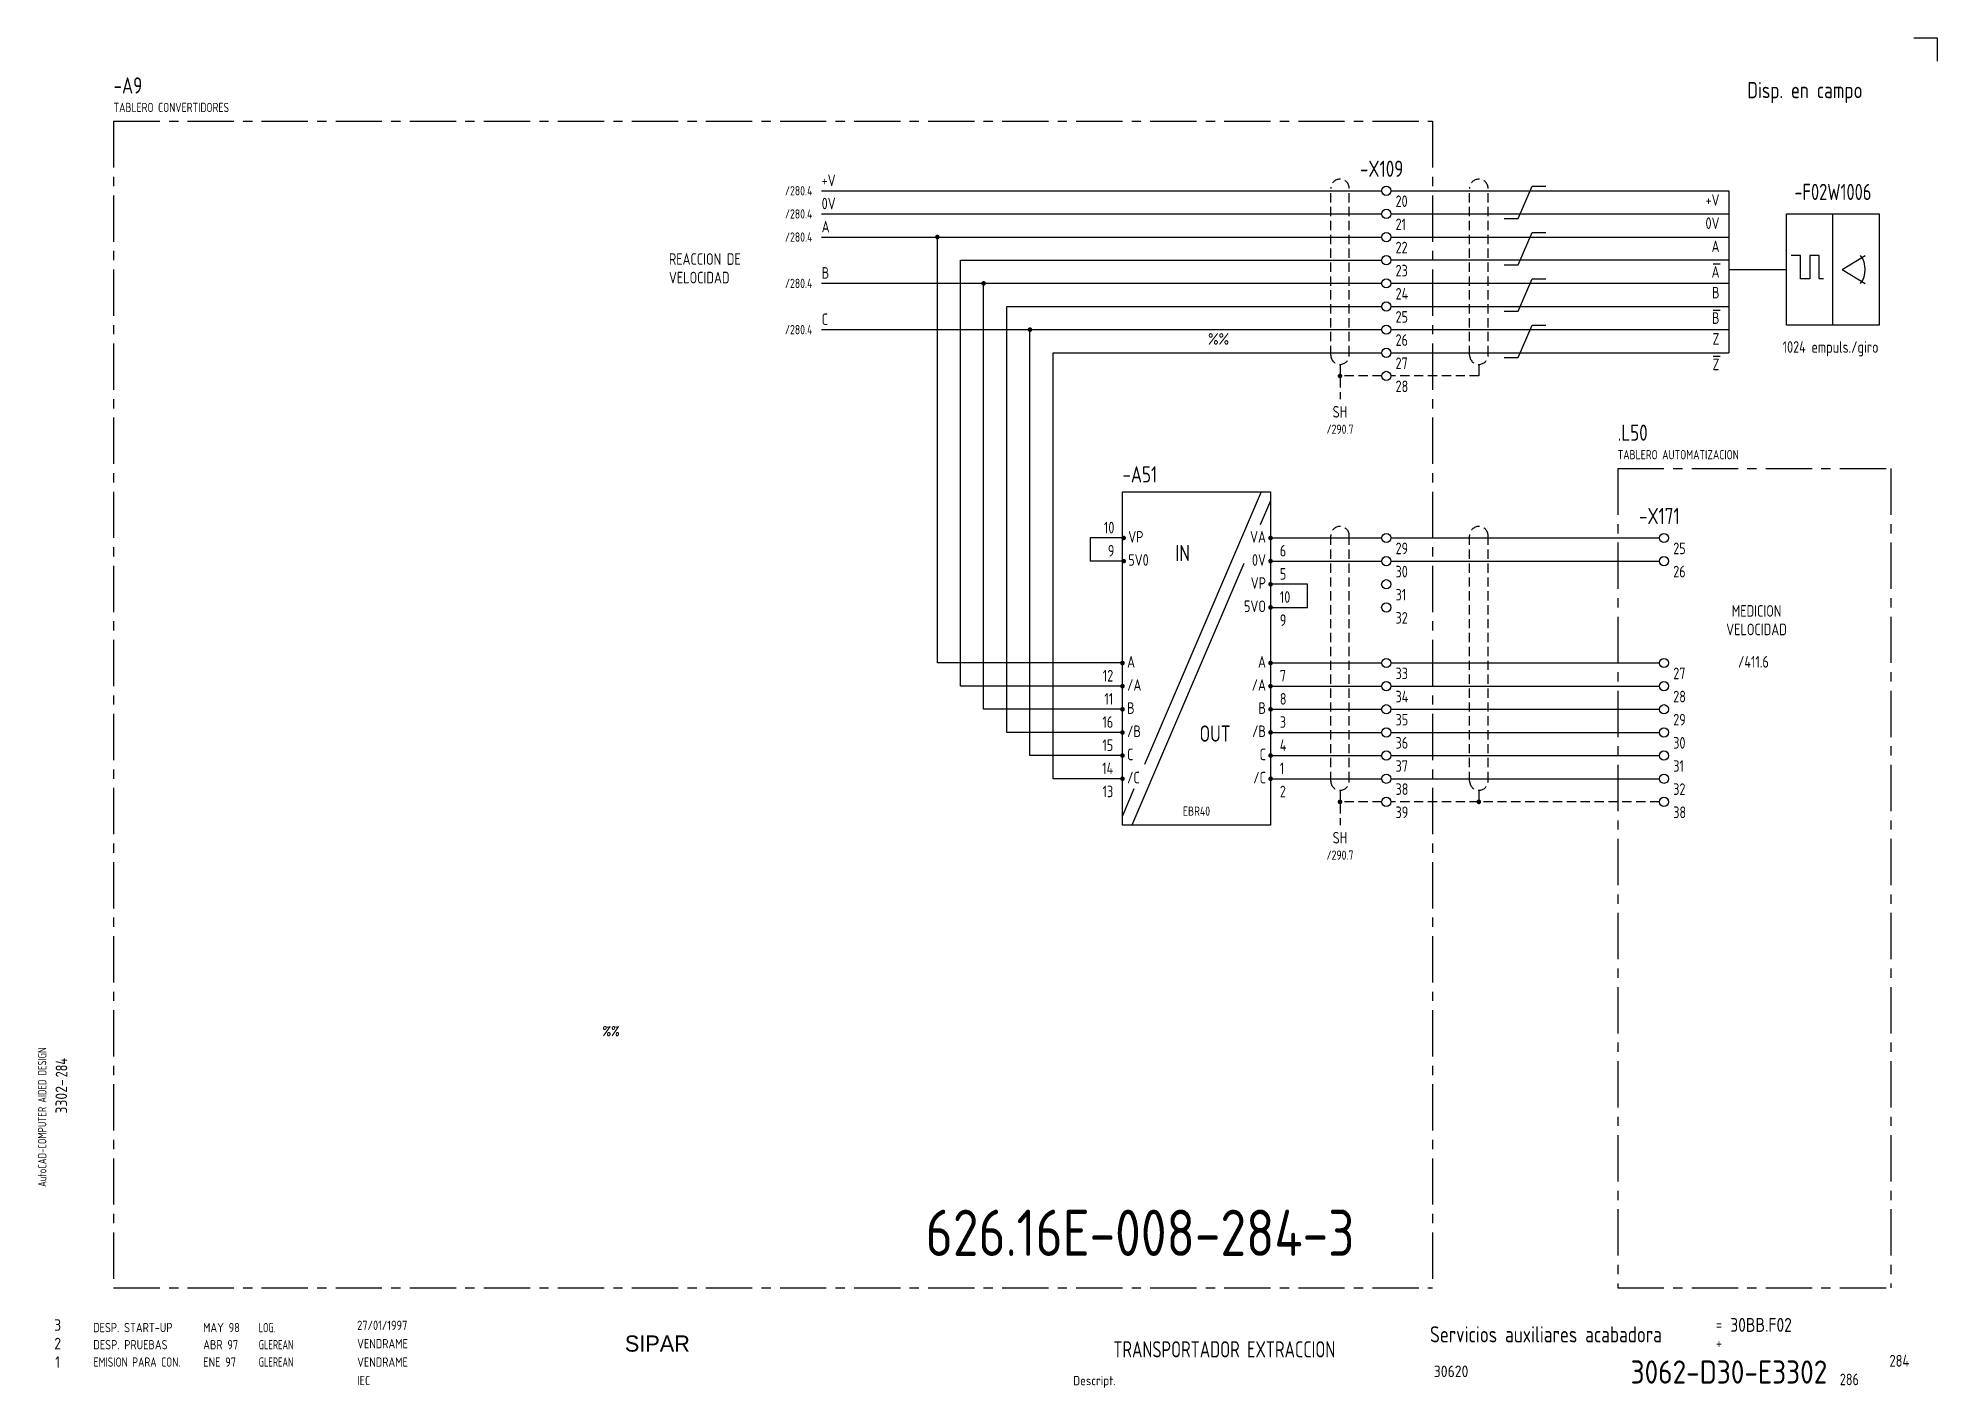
# Model space of a CAD drawing. Extents: x 10 to 420, y 5 to 297.
import ezdxf
from ezdxf.enums import TextEntityAlignment as Align

# ---------------------------------------------------------------- set-up
doc = ezdxf.new("R2010")
doc.units = 0
doc.header["$LTSCALE"] = 8
doc.header["$MEASUREMENT"] = 0
doc.linetypes.add('CENTER', pattern=[2, 1.25, -0.25, 0.25, -0.25])
doc.linetypes.add('HIDDEN', pattern=[0.375, 0.25, -0.125])
doc.layers.get('0').update_dxf_attribs({"linetype": 'CONTINUOUS'})
doc.layers.add('CART', color=7, linetype='CONTINUOUS')
doc.styles.add('DIN', font='DIN', dxfattribs={"width": 0.85})
doc.styles.add('SIMPLEX', font='SIMPLEX', dxfattribs={"width": 0.9})
doc.styles.add('UNIV', font='UNIV')

# ---------------------------------------------------------------- blocks, each defined once
blk = doc.blocks.new('WB-FG100')
at = {"layer": 'CART', "color": 1}
for p, q in [((415, 297), (420, 297)), ((420, 297), (420, 292))]:
    blk.add_line(p, q, dxfattribs=at)
at = {"layer": 'CART', "color": 1, "style": 'DIN', "width": 0.8}
blk.add_text('AutoCAD-COMPUTER AIDED DESIGN', height=1.8, rotation=90, dxfattribs=at).set_placement((11.47, 48.84))
at = {"layer": 'CART', "color": 3, "style": 'DIN', "width": 0.8}
for s, p in [('=', (372.24, 17.91)), ('+', (372.24, 13.87))]:
    blk.add_text(s, height=2.5, dxfattribs=at).set_placement(p)
at = {"layer": 'CART', "color": 7, "style": 'DIN', "width": 0.9}
blk.add_attdef('FILE', text='', height=2.5, rotation=90, dxfattribs=at).set_placement((15.95, 68.38), align=Align.CENTER)
for tag, p in [('MOD-3', (13.92, 19)), ('MOD-2', (13.92, 15)), ('MOD-1', (13.92, 11)), ('NR.COMMESSA', (315, 9))]:
    blk.add_attdef(tag, text='', height=2.5, dxfattribs=at).set_placement(p, align=Align.MIDDLE)
at = {"layer": 'CART', "color": 7, "style": 'DIN'}
for tag, width, p in [('REV-3', 0.9, (21.66, 19)), ('DATA-3', 0.9, (45.37, 19)), ('NOME-3', 0.9, (57.37, 19)), ('REV-2', 0.9, (21.66, 15)), ('DATA-2', 0.9, (45.37, 15)), ('NOME-2', 0.9, (57.37, 15)), ('REV-1', 0.9, (21.66, 11)), ('DATA-1', 0.9, (45.37, 11)), ('NOME-1', 0.7, (57.37, 11))]:
    blk.add_attdef(tag, text='', height=2, dxfattribs=dict(at, width=width)).set_placement(p, align=Align.MIDDLE_LEFT)
at = {"layer": 'CART', "color": 7, "style": 'DIN', "width": 0.9}
for tag, p, height in [('DATA', (78.64, 17.94), 2), ('ESECUTORE', (78.64, 13.97), 2), ('CONTROLLORE', (78.64, 9.99), 2), ('SEGUE', (398.93, 5.65), 2.8), ('NORMA', (78.64, 6.01), 2)]:
    blk.add_attdef(tag, p, '', height=height, dxfattribs=at)
at = {"layer": 'CART', "color": 2, "style": 'DIN', "width": 0.9}
for tag, p in [('TITOLO-1/3', (266.5, 18.23)), ('TITOLO-1/2', (266.5, 15.73)), ('TITOLO-2/3', (266.5, 13.18)), ('TITOLO-2/2', (266.5, 10.68)), ('TITOLO-3/3', (266.5, 8.13))]:
    blk.add_attdef(tag, text='', height=3.5, dxfattribs=at).set_placement(p, align=Align.MIDDLE)
at = {"layer": 'CART', "color": 3, "style": 'DIN', "width": 0.9}
blk.add_attdef('ASSIEME', text='', height=3.5, dxfattribs=at).set_placement((334, 17), align=Align.MIDDLE)
at = {"layer": 'CART', "color": 3, "style": 'DIN', "width": 0.85}
for tag, p in [('=', (375.33, 16.63)), ('+', (375.33, 12.76))]:
    blk.add_attdef(tag, text='', height=3, dxfattribs=at).set_placement(p, align=Align.BOTTOM_LEFT)
at = {"layer": 'CART', "color": 3, "style": 'DIN', "width": 0.9}
blk.add_attdef('FOGLIO', text='', height=2.8, dxfattribs=at).set_placement((414.2, 9.56), align=Align.RIGHT)
at = {"layer": 'CART', "color": 2, "style": 'DIN', "width": 0.9}
blk.add_attdef('DISEGNO', text='', height=5, dxfattribs=at).set_placement((395.27, 6.35), align=Align.RIGHT)
at = {"layer": 'CART', "color": 1, "style": 'DIN', "width": 0.9}
blk.add_attdef('TIPOLOGIA', (233.37, 6), '', height=2, dxfattribs=at)
blk = doc.blocks.new('DESP')
at = {"linetype": 'Continuous', "style": 'DIN'}
for s, width, p in [('DESP. START-UP', 0.85, (21.62, 17.59)), ('MAY 98', 0.85, (45.38, 17.59)), ('LOG.', 0.7, (57.38, 17.59))]:
    blk.add_text(s, height=2, dxfattribs=dict(at, width=width)).set_placement(p)
blk = doc.blocks.new('D')
at = {"linetype": 'Continuous'}
blk.add_blockref('DESP', (-5.04, -5.13), dxfattribs=at)

msp = doc.modelspace()

# ---------------------------------------------------------------- linework, layer by layer
at = {"color": 3, "linetype": 'CENTER'}
for p, q in [((26, 279), (311, 279)), ((26, 279), (26, 27)), ((311, 279), (311, 27)), ((351, 204), (351, 27)), ((351, 204), (410, 204)), ((410, 204), (410, 27)), ((26, 27), (311, 27)), ((351, 27), (410, 27))]:
    msp.add_line(p, q, dxfattribs=at)
for p, q in [((179, 264), (300, 264)), ((302, 264), (375, 264)), ((329.5, 258), (332.5, 265)), ((332.5, 265), (335.5, 265)), ((375, 264), (375, 229)), ((179, 259), (300, 259)), ((302, 259), (375, 259)), ((387.5, 235), (387.5, 259)), ((387.5, 259), (407.5, 259)), ((397.5, 235), (397.5, 259)), ((407.5, 259), (407.5, 235)), ((326.5, 258), (329.5, 258)), ((329.5, 248), (332.5, 255)), ((332.5, 255), (335.5, 255)), ((179, 254), (300, 254)), ((204, 162), (204, 254)), ((302, 254), (375, 254)), ((209, 249), (300, 249)), ((209, 157), (209, 249)), ((375, 249), (302, 249)), ((326.5, 248), (329.5, 248)), ((375, 247), (387.5, 247)), ((390.5, 250), (388.5, 250)), ((390.5, 245), (390.5, 250)), ((392.5, 250), (392.5, 245)), ((394.5, 250), (392.5, 250)), ((394.5, 245), (394.5, 250)), ((399.5, 247), (404.5, 250)), ((399.5, 247), (404.5, 244)), ((300, 244), (179, 244)), ((214, 152), (214, 244)), ((375, 244), (302, 244)), ((329.5, 238), (332.5, 245)), ((332.5, 245), (335.5, 245)), ((392.5, 245), (390.5, 245)), ((395.5, 245), (394.5, 245)), ((219, 239), (300, 239)), ((219, 147), (219, 239)), ((302, 239), (375, 239)), ((326.5, 238), (329.5, 238)), ((179, 234), (300, 234)), ((224, 142), (224, 234)), ((302, 234), (375, 234)), ((329.5, 228), (332.5, 235)), ((332.5, 235), (335.5, 235)), ((407.5, 235), (387.5, 235)), ((229, 229), (300, 229)), ((229, 137), (229, 229)), ((302, 229), (375, 229)), ((321, 226.5), (321, 224)), ((326.5, 228), (329.5, 228)), ((274, 199), (248.76, 140.1)), ((276, 197), (273.78, 191.81)), ((244, 189), (237, 189)), ((276, 189), (300, 189)), ((302, 189), (360, 189)), ((244, 184), (237, 184)), ((270.21, 183.48), (246, 127)), ((276, 184), (300, 184)), ((302, 184), (360, 184)), ((284, 179), (276, 179)), ((284, 173.91), (284, 179)), ((284, 173.91), (276, 173.91)), ((244, 162), (204, 162)), ((276, 162), (300, 162)), ((302, 162), (360, 162)), ((244, 157), (209, 157)), ((276, 157), (300, 157)), ((302, 157), (360, 157)), ((244, 152), (214, 152)), ((276, 152), (300, 152)), ((302, 152), (360, 152)), ((244, 147), (219, 147)), ((276, 147), (300, 147)), ((302, 147), (360, 147)), ((244, 142), (224, 142)), ((276, 142), (300, 142)), ((302, 142), (360, 142)), ((244, 137), (229, 137)), ((276, 137), (300, 137)), ((302, 137), (360, 137)), ((246.48, 134.79), (244, 129))]:
    msp.add_line(p, q)
at = {"linetype": 'HIDDEN'}
for p, q in [((289, 228.5), (289, 264.5)), ((293, 228.5), (293, 264.5)), ((319, 228.5), (319, 264.5)), ((323, 228.5), (323, 264.5)), ((291, 226.5), (291, 219)), ((300, 224), (291, 224)), ((321, 224), (302, 224)), ((289, 136.5), (289, 189.5)), ((293, 136.5), (293, 189.5)), ((319, 136.5), (319, 189.5)), ((323, 136.5), (323, 189.5)), ((291, 134.5), (291, 127)), ((300, 132), (291, 132)), ((360, 132), (302, 132)), ((321, 134.5), (321, 132))]:
    msp.add_line(p, q, dxfattribs=at)
at = {"color": 1}
for p, q in [((371.66, 248.24), (373.16, 248.24)), ((371.66, 238.24), (373.16, 238.24)), ((371.66, 228.24), (373.16, 228.24))]:
    msp.add_line(p, q, dxfattribs=at)
at = {"color": 3}
for p, q in [((244, 127), (244, 199)), ((244, 199), (276, 199)), ((276, 199), (276, 127)), ((276, 127), (244, 127))]:
    msp.add_line(p, q, dxfattribs=at)
at = {"linetype": 'Continuous'}
msp.add_line((237, 189), (237, 184), dxfattribs=at)
at = {"const_width": 0.5}
for points in [[(203.75, 254, 1), (204.25, 254, 1)], [(213.75, 244, 1), (214.25, 244, 1)], [(223.75, 234, 1), (224.25, 234, 1)], [(244, 189, 1), (244.5, 189, 1)], [(275.75, 189, 1), (276.25, 189, 1)], [(244, 184, 1), (244.5, 184, 1)], [(275.75, 184, 1), (276.25, 184, 1)], [(275.75, 179, 1), (276.25, 179, 1)], [(275.75, 174, 1), (276.25, 174, 1)], [(243.75, 162, 1), (244.25, 162, 1)], [(275.75, 162, 1), (276.25, 162, 1)], [(243.75, 157, 1), (244.25, 157, 1)], [(275.75, 157, 1), (276.25, 157, 1)], [(243.75, 152, 1), (244.25, 152, 1)], [(275.75, 152, 1), (276.25, 152, 1)], [(243.75, 147, 1), (244.25, 147, 1)], [(275.75, 147, 1), (276.25, 147, 1)], [(243.75, 142, 1), (244.25, 142, 1)], [(275.75, 142, 1), (276.25, 142, 1)], [(243.75, 137, 1), (244.25, 137, 1)], [(275.75, 137, 1), (276.25, 137, 1)]]:
    msp.add_lwpolyline(points, format="xyb", close=True, dxfattribs=at)
at = {"linetype": 'Continuous', "const_width": 0.5}
for points in [[(290.75, 224, 1), (291.25, 224, 1)], [(290.75, 132, 1), (291.25, 132, 1)], [(320.75, 132, 1), (321.25, 132, 1)]]:
    msp.add_lwpolyline(points, format="xyb", close=True, dxfattribs=at)
for centre in [(301, 264), (301, 259), (301, 254), (301, 249), (301, 244), (301, 239), (301, 234), (301, 229), (301, 224), (301, 189), (361, 189), (301, 184), (361, 184), (301, 179), (301, 174), (301, 162), (361, 162), (301, 157), (361, 157), (301, 152), (361, 152), (301, 147), (361, 147), (301, 142), (361, 142), (301, 137), (361, 137), (301, 132), (361, 132)]:
    msp.add_circle(centre, 1)
at = {"linetype": 'HIDDEN'}
for centre, start, end in [((291, 264.5), 0, 180), ((321, 264.5), 0, 180), ((291, 228.5), 180, 0), ((321, 228.5), 180, 0), ((291, 189.5), 0, 180), ((321, 189.5), 0, 180), ((291, 136.5), 180, 0), ((321, 136.5), 180, 0)]:
    msp.add_arc(centre, 2, start, end, dxfattribs=at)
msp.add_arc((399.5, 247), 5, 323.1301, 36.8699)

# ---------------------------------------------------------------- block references
at = {"linetype": 'Continuous'}
msp.add_blockref('D', (5, 4.99), dxfattribs=at)
at = {"layer": 'CART'}
ref = msp.add_blockref('WB-FG100', (0, 0), dxfattribs=at)
ref.add_attrib('TIPOLOGIA', 'Descript.', (233.37, 6), dxfattribs={"color": 1, "height": 2, "style": 'DIN', "width": 0.9})
ref.add_attrib('ASSIEME', 'Servicios auxiliares acabadora', dxfattribs={"color": 3, "height": 3.5, "style": 'DIN', "width": 0.8}).set_placement((335.5, 17), align=Align.MIDDLE)
ref.add_attrib('=', '30BB.F02', dxfattribs={"color": 3, "height": 3, "style": 'DIN', "width": 0.85}).set_placement((375.33, 16.63), align=Align.BOTTOM_LEFT)
ref.add_attrib('NR.COMMESSA', '30620', dxfattribs={"color": 7, "height": 2.5, "style": 'DIN', "width": 0.9}).set_placement((315, 9), align=Align.MIDDLE)
ref.add_attrib('DISEGNO', '3062-D30-E3302', dxfattribs={"color": 2, "height": 5, "style": 'DIN', "width": 0.9}).set_placement((396.29, 6.35), align=Align.RIGHT)
ref.add_attrib('DATA', '27/01/1997', (78.64, 17.94), dxfattribs={"color": 7, "height": 2, "style": 'DIN', "width": 0.85})
ref.add_attrib('ESECUTORE', 'VENDRAME', (78.64, 13.97), dxfattribs={"color": 7, "height": 2, "style": 'DIN', "width": 0.85})
ref.add_attrib('CONTROLLORE', 'VENDRAME', (78.64, 9.99), dxfattribs={"color": 7, "height": 2, "style": 'DIN', "width": 0.85})
ref.add_attrib('NORMA', 'IEC', (78.64, 6.01), dxfattribs={"color": 7, "height": 2, "style": 'DIN', "width": 0.85})
ref.add_attrib('MOD-1', '1', dxfattribs={"color": 7, "height": 2.5, "style": 'DIN', "width": 0.9}).set_placement((13.92, 11), align=Align.MIDDLE)
ref.add_attrib('REV-1', 'EMISION PARA CON.', dxfattribs={"color": 7, "height": 2, "style": 'DIN', "width": 0.8}).set_placement((21.66, 11), align=Align.MIDDLE_LEFT)
ref.add_attrib('DATA-1', 'ENE 97', dxfattribs={"color": 7, "height": 2, "style": 'DIN', "width": 0.85}).set_placement((45.37, 11), align=Align.MIDDLE_LEFT)
ref.add_attrib('NOME-1', 'GLEREAN', dxfattribs={"color": 7, "height": 2, "style": 'DIN', "width": 0.7}).set_placement((57.37, 11), align=Align.MIDDLE_LEFT)
ref.add_attrib('MOD-2', '2', dxfattribs={"color": 7, "height": 2.5, "style": 'DIN', "width": 0.9}).set_placement((13.92, 15), align=Align.MIDDLE)
ref.add_attrib('MOD-3', '3', dxfattribs={"color": 7, "height": 2.5, "style": 'DIN', "width": 0.9}).set_placement((13.92, 19), align=Align.MIDDLE)
ref.add_attrib('FILE', '3302-', dxfattribs={"color": 7, "height": 2.5, "rotation": 90, "style": 'DIN', "width": 0.9}).set_placement((15.95, 68.38), align=Align.CENTER)

# ---------------------------------------------------------------- texts
at = {"color": 3, "style": 'DIN', "width": 0.8}
for s, p in [('-A9', (26, 285)), ('Disp. en campo', (379, 284)), ('.L50', (351, 210)), ('-A51', (244, 201))]:
    msp.add_text(s, height=3.5, dxfattribs=at).set_placement(p)
at = {"style": 'DIN'}
for s, height, width, p in [('TABLERO CONVERTIDORES', 2, 0.8, (26, 281)), ('+V', 2.5, 0.8, (179, 265)), ('20', 2.5, 0.8, (303, 260.5)), ('0V', 2.5, 0.8, (179, 260)), ('A', 2.5, 0.8, (179, 255)), ('21', 2.5, 0.8, (303, 255.5)), ('REACCION DE', 2.5, 0.8, (146, 248)), ('22', 2.5, 0.8, (303, 250.5)), ('VELOCIDAD', 2.5, 0.8, (146, 244)), ('B', 2.5, 0.8, (179, 245)), ('23', 2.5, 0.8, (303, 245.5)), ('24', 2.5, 0.8, (303, 240.5)), ('25', 2.5, 0.8, (303, 235.5)), ('C', 2.5, 0.8, (179, 235)), ('%%', 2.5, 0.85, (262.5, 230.75)), ('26', 2.5, 0.8, (303, 230.5)), ('27', 2.5, 0.8, (303, 225.5)), ('28', 2.5, 0.8, (303, 220.5)), ('TABLERO AUTOMATIZACION', 2, 0.8, (351, 206)), ('VP', 2.5, 0.8, (245.25, 188)), ('5V0', 2.5, 0.8, (245.25, 183)), ('6', 2.5, 0.8, (278, 185)), ('29', 2.5, 0.8, (303, 185.5)), ('25', 2.5, 0.8, (363, 185.5)), ('5', 2.5, 0.8, (278, 180)), ('30', 2.5, 0.8, (303, 180.5)), ('26', 2.5, 0.8, (363, 180.5)), ('10', 2.5, 0.8, (278, 175)), ('31', 2.5, 0.8, (303, 175.5)), ('9', 2.5, 0.8, (278, 170)), ('32', 2.5, 0.8, (303, 170.5)), ('A', 2.5, 0.8, (245, 161)), ('7', 2.5, 0.8, (278, 158)), ('33', 2.5, 0.8, (303, 158.5)), ('27', 2.5, 0.8, (363, 158.5)), ('/411.6', 2.5, 0.8, (377, 161)), ('/A', 2.5, 0.8, (245, 156)), ('34', 2.5, 0.8, (303, 153.5)), ('28', 2.5, 0.8, (363, 153.5)), ('B', 2.5, 0.8, (245, 151)), ('8', 2.5, 0.8, (278, 153)), ('/B', 2.5, 0.8, (245, 146)), ('3', 2.5, 0.8, (278, 148)), ('35', 2.5, 0.8, (303, 148.5)), ('29', 2.5, 0.8, (363, 148.5)), ('4', 2.5, 0.8, (278, 143)), ('36', 2.5, 0.8, (303, 143.5)), ('30', 2.5, 0.8, (363, 143.5)), ('C', 2.5, 0.8, (245, 141)), ('1', 2.5, 0.8, (278, 138)), ('37', 2.5, 0.8, (303, 138.5)), ('31', 2.5, 0.8, (363, 138.5)), ('/C', 2.5, 0.8, (245, 136)), ('2', 2.5, 0.8, (278, 133)), ('38', 2.5, 0.8, (303, 133.5)), ('32', 2.5, 0.8, (363, 133.5)), ('39', 2.5, 0.8, (303, 128.5)), ('38', 2.5, 0.8, (363, 128.5)), ('286', 2.5, 0.8, (399, 6))]:
    msp.add_text(s, height=height, dxfattribs=dict(at, width=width)).set_placement(p)
at = {"color": 3, "style": 'DIN'}
for s, width, p in [('-X109', 0.8, (300, 267)), ('-F02W1006', 0.77, (397.5, 262)), ('-X171', 0.8, (360, 192)), ('IN', 0.8, (257, 184)), ('OUT', 0.8, (264, 145)), ('TRANSPORTADOR EXTRACCION', 0.75, (266, 12))]:
    msp.add_text(s, height=3.5, dxfattribs=dict(at, width=width)).set_placement(p, align=Align.CENTER)
at = {"style": 'DIN', "width": 0.8}
for s, height, p in [('/280.4', 2, (177, 263)), ('/280.4', 2, (177, 258)), ('/280.4', 2, (177, 253)), ('/280.4', 2, (177, 243)), ('/280.4', 2, (177, 233)), ('10', 2.5, (242.25, 190)), ('VA', 2.5, (275, 188)), ('9', 2.5, (242.25, 185)), ('0V', 2.5, (275, 183)), ('VP', 2.5, (275, 178)), ('5VO', 2.5, (275, 173)), ('12', 2.5, (242, 158)), ('A', 2.5, (275, 161)), ('/A', 2.5, (275, 156)), ('11', 2.5, (242, 153)), ('B', 2.5, (275, 151)), ('16', 2.5, (242, 148)), ('/B', 2.5, (275, 146)), ('15', 2.5, (242, 143)), ('14', 2.5, (242, 138)), ('C', 2.5, (275, 141)), ('13', 2.5, (242, 133)), ('/C', 2.5, (275, 136))]:
    msp.add_text(s, height=height, dxfattribs=at).set_placement(p, align=Align.RIGHT)
at = {"color": 1, "style": 'DIN', "width": 0.8}
for s, p in [('+V', (373, 260.75)), ('0V', (373, 255.75)), ('A', (373, 250.75)), ('A', (373, 245.25)), ('B', (373, 240.75)), ('B', (373, 235.25)), ('Z', (373, 230.75)), ('Z', (373, 225.25))]:
    msp.add_text(s, height=2.5, dxfattribs=at).set_placement(p, align=Align.RIGHT)
at = {"style": 'DIN', "width": 0.8}
for s, height, p in [('1024 empuls./giro', 2.5, (397, 229)), ('SH', 2.5, (291, 215)), ('/290.7', 2, (291, 211.5)), ('MEDICION', 2.5, (381, 172)), ('VELOCIDAD', 2.5, (381, 168)), ('EBR40', 2, (260, 129)), ('SH', 2.5, (291, 123)), ('/290.7', 2, (291, 119.5))]:
    msp.add_text(s, height=height, dxfattribs=at).set_placement(p, align=Align.CENTER)
at = {"color": 7, "linetype": 'Continuous', "style": 'SIMPLEX', "width": 0.9}
msp.add_text('%%', height=2, dxfattribs=at).set_placement((133.5, 82.5), align=Align.MIDDLE)
at = {"style": 'DIN', "width": 0.8}
msp.add_text('284', height=2.5, rotation=90, dxfattribs=at).set_placement((16, 72.5))
at = {"linetype": 'Continuous', "style": 'DIN'}
for s, width, p in [('DESP. PRUEBAS', 0.85, (21.62, 13.75)), ('ABR 97', 0.85, (45.38, 13.75)), ('GLEREAN', 0.7, (57.38, 13.75))]:
    msp.add_text(s, height=2, dxfattribs=dict(at, width=width)).set_placement(p)
at = {"color": 3, "style": 'DIN', "width": 0.8}
msp.add_text('284', height=2.56, dxfattribs=at).set_placement((414, 10), align=Align.RIGHT)
at = {"color": 2, "insert": (201.47, 43.92), "char_height": 10, "width": 111.0411, "attachment_point": 1, "style": 'DIN'}
msp.add_mtext('626.16E-008-284-3', dxfattribs=at)
at = {"layer": 'CART', "color": 2, "linetype": 'Continuous', "style": 'UNIV'}
msp.add_text('SIPAR', height=3.5, dxfattribs=at).set_placement((143.5, 13.25), align=Align.CENTER)

doc.saveas('drawing.dxf')
